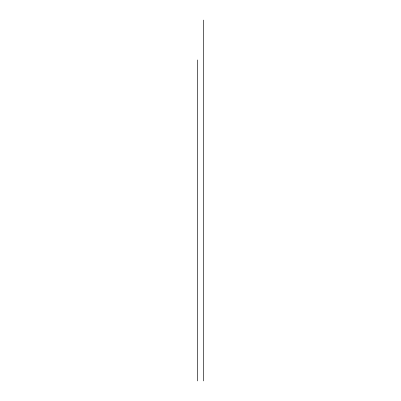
<?xml version="1.0" encoding="UTF-8"?>
<svg xmlns="http://www.w3.org/2000/svg" width="401" height="401" viewBox="0 0 401 401"><rect width="100%" height="100%" fill="white"/><g stroke="black" fill="none" stroke-linecap="round" stroke-linejoin="round"><path stroke-width="0.6" d="M203.347 20.05L203.347 380.95M197.653 59.939L197.653 380.95"/></g></svg>
